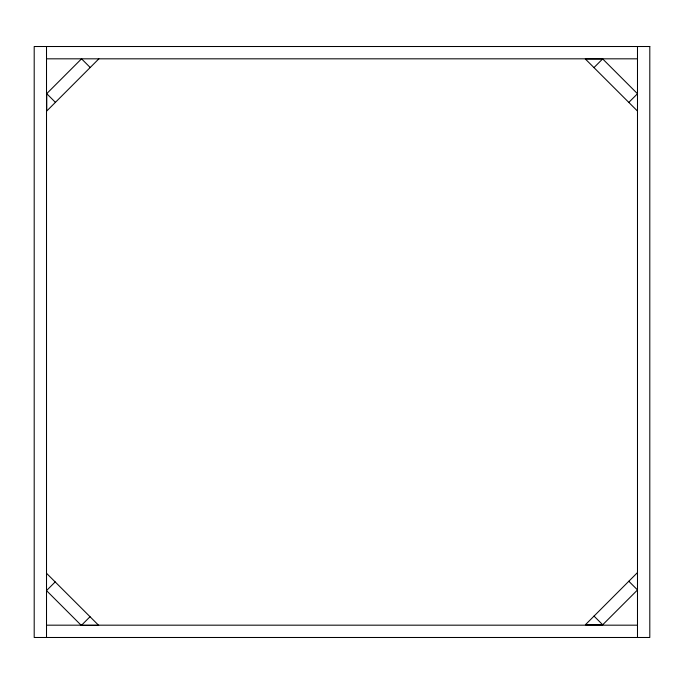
<?xml version="1.0" encoding="UTF-8"?>
<svg xmlns="http://www.w3.org/2000/svg" width="684" height="684" viewBox="0 0 684 684"><rect width="100%" height="100%" fill="white"/><g stroke="black" fill="none" stroke-linecap="round" stroke-linejoin="round"><path stroke-width="1.03" d="M98.872 58.824L46.751 111.022L46.751 93.682M55.216 581.904L46.512 590.608L81.336 625.433L98.71 625.39L46.512 573.269M593.96 67.613L602.664 58.91L637.488 93.734L628.784 102.438M81.336 625.433L90.04 616.72M637.488 572.576L585.367 624.774L602.698 624.774L637.522 589.95L628.818 581.246M46.512 58.824L637.488 58.824M602.63 58.944L585.29 58.944L637.488 111.073M46.512 625.176L637.488 625.176M90.245 67.528L81.533 58.824L46.717 93.648L55.421 102.352M593.994 616.07L602.698 624.774M637.488 46.512L637.488 637.488M46.512 46.512L46.512 637.488M649.8 46.512L34.2 46.512L34.2 637.488L649.8 637.488L649.8 46.512"/></g></svg>
